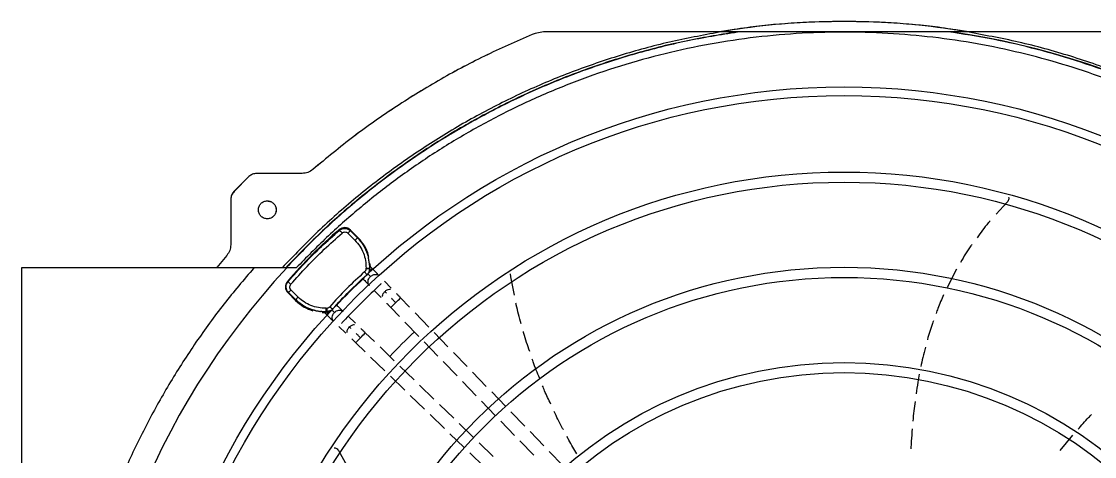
# Model space of a CAD drawing. Extents: x -24 to 296, y -58 to 147.
# Drawn here: x 105.31 to 120.64, y 41.8 to 48.02 of the extents above; entities that cross this region are included whole.
import ezdxf

# ---------------------------------------------------------------- set-up
doc = ezdxf.new("R2010")
doc.units = 0
doc.header["$MEASUREMENT"] = 0
doc.layers.get('0').update_dxf_attribs({"linetype": 'CONTINUOUS'})

msp = doc.modelspace()

# ---------------------------------------------------------------- linework, layer by layer
at = {"color": 7, "linetype": 'Continuous', "lineweight": 25}
for p, q in [((112.76548, 47.87206), (112.64599, 47.84851)), ((112.64599, 47.84851), (112.64677, 47.84851)), ((112.76626, 47.87206), (112.64677, 47.84851)), ((112.76626, 47.87206), (112.76548, 47.87206)), ((115.32297, 47.87206), (112.76626, 47.87206)), ((115.55848, 47.87205), (115.32297, 47.87206)), ((118.79916, 47.87206), (118.57232, 47.87206)), ((121.35589, 47.87206), (118.79916, 47.87206)), ((109.31955, 45.84661), (108.66994, 45.84661)), ((109.47281, 45.90375), (109.47359, 45.90375)), ((108.55782, 45.80049), (108.34448, 45.58715)), ((108.5586, 45.80049), (108.34526, 45.58715)), ((108.55782, 45.80049), (108.5586, 45.80049)), ((108.34526, 45.58715), (108.34448, 45.58715)), ((108.29836, 45.47581), (108.29836, 44.82619)), ((108.29836, 45.47581), (108.29914, 45.47581)), ((108.29914, 45.47581), (108.29914, 44.82619)), ((119.3912, 45.4356), (119.23341, 45.26202)), ((109.84807, 45.04321), (109.84807, 45.03174)), ((109.97175, 44.99156), (110.05336, 44.90986)), ((110.00849, 45.02597), (110.0084, 45.03709)), ((110.0084, 45.03709), (110.11999, 44.9255)), ((110.10867, 44.92572), (110.00849, 45.02597)), ((110.11999, 44.9255), (110.10867, 44.92572)), ((108.29836, 44.82619), (108.29914, 44.82619)), ((110.05336, 44.90986), (110.07345, 44.88978)), ((108.24122, 44.67216), (108.09863, 44.50321)), ((108.242, 44.67216), (108.09941, 44.50321)), ((108.242, 44.67216), (108.24122, 44.67216)), ((105.30835, 44.49608), (105.30835, 29.67323)), ((105.31004, 44.49608), (105.30835, 44.49608)), ((105.31004, 44.49608), (105.31004, 29.67323)), ((108.62965, 44.49608), (105.31004, 44.49608)), ((108.09863, 44.50321), (108.09941, 44.50321)), ((109.10033, 44.49608), (108.62965, 44.49608)), ((109.23498, 44.49608), (109.10033, 44.49608)), ((110.23094, 44.48166), (110.23125, 44.4911)), ((110.28102, 44.48009), (110.27044, 44.43497)), ((110.27843, 44.56967), (110.28132, 44.48938)), ((110.27897, 44.44553), (110.28623, 44.47984)), ((110.28132, 44.48938), (110.28101, 44.48009)), ((110.28623, 44.47984), (110.28102, 44.48009)), ((110.28132, 44.48938), (110.28691, 44.48907)), ((110.28691, 44.48907), (110.28623, 44.47984)), ((110.32013, 44.48553), (110.28946, 44.51726)), ((118.66532, 44.47569), (118.53422, 44.2145)), ((110.2416, 44.39587), (110.24548, 44.39568)), ((110.25783, 44.4086), (110.24548, 44.39568)), ((112.29802, 44.36765), (112.29443, 44.40993)), ((112.29866, 44.36765), (112.29503, 44.41032)), ((112.29866, 44.36765), (112.29802, 44.36765)), ((112.35073, 44.10681), (112.29866, 44.36765)), ((109.10706, 44.3022), (109.11906, 44.30273)), ((109.24105, 44.09755), (109.15935, 44.17916)), ((110.34762, 44.17439), (110.44667, 44.07239)), ((110.59098, 44.20634), (110.49297, 44.30727)), ((109.11318, 44.14187), (109.12482, 44.14229)), ((109.22477, 44.03028), (109.11318, 44.14187)), ((109.22507, 44.04212), (109.12482, 44.14229)), ((109.22477, 44.03028), (109.22507, 44.04212)), ((109.26114, 44.07746), (109.24105, 44.09755)), ((110.85453, 43.9341), (110.72586, 44.06717)), ((109.66141, 43.86947), (109.58112, 43.87235)), ((109.63318, 43.8609), (109.66487, 43.83026)), ((109.65981, 43.91967), (109.66925, 43.91996)), ((109.67069, 43.86977), (109.66141, 43.86947)), ((109.66145, 43.86362), (109.66141, 43.86947)), ((109.67071, 43.86432), (109.66145, 43.86362)), ((109.71581, 43.88035), (109.67069, 43.86977)), ((109.67069, 43.86977), (109.67071, 43.86432)), ((109.70506, 43.87163), (109.67071, 43.86432)), ((109.74202, 43.89279), (109.75493, 43.90513)), ((109.75493, 43.90513), (109.75492, 43.90919)), ((109.79999, 43.9474), (109.80991, 43.95997)), ((110.58434, 43.93034), (110.71068, 43.79968)), ((111.12884, 43.6504), (110.93162, 43.85437)), ((110.07891, 43.7046), (109.97648, 43.80323)), ((110.7871, 43.72065), (110.98406, 43.51694)), ((109.84363, 43.65788), (109.94498, 43.56029)), ((110.35106, 43.44177), (110.22127, 43.56726)), ((111.40224, 43.36764), (111.20556, 43.57106)), ((110.08439, 43.42579), (110.21812, 43.29649)), ((111.05996, 43.43844), (111.25775, 43.23388)), ((110.63478, 43.16744), (110.43088, 43.36459)), ((111.67644, 43.08406), (111.4794, 43.28784)), ((110.29732, 43.21991), (110.50116, 43.02282)), ((110.91776, 42.89382), (110.71425, 43.0906)), ((111.33382, 43.15521), (111.53157, 42.95069)), ((110.57986, 42.94672), (110.78395, 42.74939)), ((111.94977, 42.80137), (111.7528, 43.00508)), ((111.20074, 42.62021), (110.99729, 42.81692)), ((111.60836, 42.87127), (111.80516, 42.66773)), ((110.86324, 42.67272), (111.06768, 42.47505)), ((112.22431, 42.51743), (112.02712, 42.72137)), ((111.48379, 42.34653), (111.27953, 42.54403)), ((111.88147, 42.58882), (112.07849, 42.38505)), ((111.14701, 42.39834), (111.35039, 42.20169)), ((112.49803, 42.23434), (112.30026, 42.43888)), ((111.76717, 42.07252), (111.56336, 42.26959)), ((112.15572, 42.30518), (112.35274, 42.10141)), ((111.42996, 42.12475), (111.6339, 41.92756)), ((112.42922, 42.02231), (112.62649, 41.81829)), ((112.77164, 41.95136), (112.57402, 42.15575)), ((120.14886, 41.88444), (120.33143, 42.10491)), ((109.83669, 41.88439), (109.95823, 41.67156)), ((112.04973, 41.79931), (111.84552, 41.99676)), ((113.04534, 41.6683), (112.84886, 41.87151)), ((111.71334, 41.85075), (111.91748, 41.65337))]:
    msp.add_line(p, q, dxfattribs=at)
at = {"color": 8, "linetype": 'Continuous', "lineweight": 25}
for p, q in [((109.84807, 45.03174), (109.87862, 45.04904)), ((109.10105, 44.27124), (109.11906, 44.30273))]:
    msp.add_line(p, q, dxfattribs=at)
at = {"color": 8, "linetype": 'Continuous', "lineweight": 25, "flags": 128}
msp.add_lwpolyline([(110.58434, 43.93034), (110.58434, 43.93034), (110.58981, 43.93555), (110.60522, 43.95038), (110.62822, 43.97257), (110.65532, 43.99876)], dxfattribs=at)
for centre, radius in [((117.06027, 37.08527), 9.99706), ((117.06027, 37.08465), 9.87436), ((117.06027, 37.08527), 8.78089), ((117.06027, 37.08465), 8.63615), ((117.06027, 37.08465), 7.41998), ((117.06646, 37.08475), 7.27453), ((117.06027, 37.08465), 6.05846), ((117.06027, 37.08465), 5.9131)]:
    msp.add_circle(centre, radius)
at = {"color": 7, "linetype": 'Continuous', "lineweight": 25}
for centre, radius, start, end in [((117.06539, 37.08465), 10.89215, 277.952419, 82.047581), ((114.32351, 39.82678), 6.87318, 130.627956, 139.372229), ((117.06564, 37.08465), 10.88004, 137.062968, 222.937036), ((114.32338, 39.8269), 6.11879, 132.331549, 137.668674), ((117.06646, 37.08475), 9.7676, 133.117965, 136.882174), ((117.05739, 37.08748), 8.93303, 133.375025, 136.563817)]:
    msp.add_arc(centre, radius, start, end, dxfattribs=at)
at = {"color": 8, "linetype": 'Continuous', "lineweight": 25}
for centre, radius, start, end in [((105.71253, 49.18692), 6.58279, 313.923164, 314.422739), ((99.59041, 55.47785), 15.94371, 313.947463, 314.300606), ((105.05265, 48.35205), 6.45904, 315.567191, 316.07881), ((98.96972, 54.3437), 15.57976, 315.874192, 316.235605)]:
    msp.add_arc(centre, radius, start, end, dxfattribs=at)
at = {"color": 7, "linetype": 'Continuous', "lineweight": 25}
for centre, major_axis, ratio, start_param, end_param in [((109.92492, 44.95343), (0.00447, 0.11816), 0.99886585, 5.53614472, 7.02953309), ((109.70162, 44.50819), (0.5912, -0.01099), 0.99873837, 0.30489135, 0.80335741), ((109.70162, 44.50819), (0.5912, -0.01099), 0.99873837, 0.02794612, 0.08835101), ((109.19684, 44.22535), (0.11816, 0.00449), 0.99887071, 2.39506764, 3.88845871), ((109.64208, 44.44865), (-0.01094, 0.5912), 0.99873356, 2.33832043, 2.83075235), ((109.64208, 44.44865), (-0.01094, 0.5912), 0.99873356, 3.05893313, 3.11416911)]:
    msp.add_ellipse(centre, major_axis=major_axis, ratio=ratio, start_param=start_param, end_param=end_param, dxfattribs=at)
for points, knots in [([(118.83686, 47.87206), (118.60136, 47.90628), (118.13037, 47.97473), (117.41726, 48.01891), (116.70332, 48.01891), (115.99021, 47.97473), (115.51922, 47.90628), (115.28373, 47.87206)], [0, 0, 0, 0, 0.20000006, 0.40000001, 0.59999999, 0.79999994, 1, 1, 1, 1]), ([(118.76809, 47.87887), (118.64754, 47.89877), (118.3055, 47.95523), (117.73578, 48.00299), (117.06252, 48.02587), (116.38926, 48.00329), (115.81826, 47.95562), (115.47495, 47.89908), (115.35315, 47.87902)], [0, 0, 0, 0, 0.10683841, 0.30314296, 0.49944752, 0.69575221, 0.89205686, 1, 1, 1, 1]), ([(115.32297, 47.87206), (115.08438, 47.82889), (114.60718, 47.74256), (113.90432, 47.55307), (113.21489, 47.32065), (112.54265, 47.04198), (111.89036, 46.71946), (111.26103, 46.35416), (110.6572, 45.948), (110.08241, 45.50196), (109.53598, 45.02099), (109.20026, 44.67105), (109.0324, 44.49608)], [0, 0, 0, 0, 0.09999998, 0.20000011, 0.30000004, 0.40000004, 0.50000007, 0.60000006, 0.70000007, 0.80000001, 0.90000002, 1, 1, 1, 1]), ([(115.55848, 47.87205), (115.31334, 47.83286), (114.82305, 47.75447), (114.09998, 47.57354), (113.39025, 47.34723), (112.69783, 47.07199), (112.02577, 46.75037), (111.37732, 46.38348), (110.75524, 45.97334), (110.16336, 45.52101), (109.60105, 45.03174), (109.25608, 44.67463), (109.0836, 44.49607)], [0, 0, 0, 0, 0.09999995, 0.19999994, 0.30000004, 0.39999999, 0.49999996, 0.59999997, 0.69999999, 0.8, 0.89999999, 1, 1, 1, 1]), ([(115.58694, 47.87205), (115.34097, 47.83337), (114.84905, 47.75599), (114.12344, 47.57614), (113.41117, 47.35061), (112.71623, 47.07581), (112.04168, 46.75431), (111.39082, 46.38721), (110.76646, 45.97656), (110.17243, 45.52343), (109.60813, 45.03311), (109.26201, 44.67509), (109.08895, 44.49608)], [0, 0, 0, 0, 0.1, 0.20000001, 0.29999999, 0.39999993, 0.50000004, 0.6, 0.69999999, 0.80000002, 0.90000003, 1, 1, 1, 1]), ([(109.23498, 29.67323), (109.37751, 29.5275), (109.66466, 29.23391), (110.12951, 28.82273), (110.62209, 28.4322), (111.14336, 28.06741), (111.69139, 27.73023), (112.26412, 27.42362), (112.85892, 27.1501), (113.47241, 26.91205), (114.10158, 26.71121), (114.7431, 26.549), (115.39336, 26.42645), (116.04865, 26.34414), (116.70536, 26.30218), (117.36004, 26.30026), (118.0086, 26.33765), (118.64761, 26.41313), (119.27389, 26.52507), (119.88521, 26.67179), (120.47912, 26.85127), (121.05641, 27.06239), (121.62081, 27.30589), (122.17552, 27.58379), (122.72037, 27.89745), (123.25218, 28.24666), (123.76817, 28.63109), (124.2649, 29.04975), (124.73906, 29.50117), (125.18718, 29.98307), (125.60653, 30.4933), (125.99455, 31.0293), (126.34897, 31.58809), (126.66787, 32.16644), (126.9498, 32.76104), (127.19378, 33.36857), (127.39897, 33.98495), (127.56525, 34.60654), (127.69293, 35.2298), (127.78278, 35.85204), (127.83575, 36.47021), (127.85318, 37.08465), (127.83576, 37.69909), (127.78278, 38.31725), (127.69293, 38.93949), (127.56525, 39.56275), (127.39897, 40.18435), (127.19378, 40.80073), (126.94981, 41.40825), (126.66788, 42.00285), (126.34898, 42.58121), (125.99456, 43.14), (125.60653, 43.67599), (125.18719, 44.18622), (124.73908, 44.66812), (124.26491, 45.11955), (123.76817, 45.53821), (123.25219, 45.92265), (122.72039, 46.27184), (122.17554, 46.58551), (121.62082, 46.86342), (121.05642, 47.10692), (120.47913, 47.31803), (119.88523, 47.49751), (119.2739, 47.64423), (118.64762, 47.75618), (118.00861, 47.83165), (117.36005, 47.86905), (116.70538, 47.86713), (116.04866, 47.82517), (115.39337, 47.74286), (114.7431, 47.62031), (114.10159, 47.4581), (113.47242, 47.25726), (112.85893, 47.01922), (112.26412, 46.74569), (111.69139, 46.43908), (111.14337, 46.1019), (110.6221, 45.73712), (110.12952, 45.34658), (109.66467, 44.93541), (109.37752, 44.64181), (109.23498, 44.49608)], [0, 0, 0, 0, 0.01189592, 0.02396584, 0.03619649, 0.04857359, 0.06108194, 0.07373471, 0.0864717, 0.09927432, 0.11212355, 0.12500004, 0.13787625, 0.15072533, 0.16352795, 0.17626509, 0.18891813, 0.20142621, 0.21380317, 0.22603385, 0.23810393, 0.25000004, 0.2618959, 0.27396585, 0.28619652, 0.29857361, 0.31108196, 0.32373474, 0.33647171, 0.34927432, 0.36212355, 0.37500004, 0.38787624, 0.40072531, 0.41352793, 0.42626506, 0.4389181, 0.45142619, 0.46380314, 0.47603381, 0.48810388, 0.50000001, 0.51189586, 0.52396581, 0.53619649, 0.54857357, 0.56108191, 0.57373469, 0.58647168, 0.59927428, 0.6121235, 0.62499999, 0.63787621, 0.65072529, 0.66352791, 0.67626502, 0.68891805, 0.70142614, 0.71380312, 0.72603376, 0.73810387, 0.74999998, 0.76189582, 0.77396578, 0.78619645, 0.79857355, 0.81108188, 0.82373468, 0.83647168, 0.84927427, 0.86212351, 0.87499998, 0.88787621, 0.90072531, 0.91352792, 0.92626504, 0.93891808, 0.95142617, 0.96380314, 0.97603381, 0.98810396, 1, 1, 1, 1]), ([(112.64599, 47.84851), (112.4172, 47.74967), (111.95963, 47.55199), (111.29905, 47.20055), (110.66155, 46.80984), (110.04856, 46.38075), (109.66472, 46.06275), (109.47281, 45.90375)], [0, 0, 0, 0, 0.1999999, 0.39999997, 0.59999992, 0.79999992, 1, 1, 1, 1]), ([(112.64677, 47.84851), (112.41798, 47.74967), (111.96041, 47.55199), (111.29983, 47.20055), (110.66233, 46.80984), (110.04934, 46.38075), (109.66551, 46.06275), (109.47359, 45.90375)], [0, 0, 0, 0, 0.1999999, 0.39999997, 0.59999992, 0.79999992, 1, 1, 1, 1]), ([(115.58694, 47.87206), (115.57995, 47.87206), (115.57064, 47.87206), (115.56173, 47.87206), (115.5591, 47.87206), (115.55868, 47.87206), (115.55848, 47.87206)], [0, 0, 0, 0, 0.63974279, 0.8525965, 0.93200225, 1, 1, 1, 1]), ([(118.54397, 47.87206), (118.50221, 47.87206), (118.40628, 47.87206), (118.23966, 47.87206), (118.06674, 47.87206), (117.89292, 47.87206), (117.72379, 47.87206), (117.52806, 47.87206), (117.29796, 47.87206), (117.06918, 47.87206), (116.86478, 47.87206), (116.70113, 47.87206), (116.5565, 47.87206), (116.42238, 47.87206), (116.3007, 47.87206), (116.18877, 47.87206), (116.04889, 47.87206), (115.88997, 47.87206), (115.7235, 47.87206), (115.62759, 47.87206), (115.58694, 47.87206)], [0, 0, 0, 0, 0.04324317, 0.09933434, 0.16898775, 0.21860555, 0.2752728, 0.34015491, 0.4166497, 0.50809633, 0.57162648, 0.62346281, 0.67367881, 0.71796208, 0.75916534, 0.79680324, 0.83124432, 0.90075693, 0.95793437, 1, 1, 1, 1]), ([(118.54396, 26.29726), (118.75839, 26.33043), (119.18725, 26.39676), (119.82154, 26.54477), (120.44636, 26.72766), (121.059, 26.94829), (121.65741, 27.20492), (122.23941, 27.49689), (122.80293, 27.8231), (123.34596, 28.18239), (123.86655, 28.57348), (124.36285, 28.99497), (124.83308, 29.44536), (125.27557, 29.92303), (125.68873, 30.42629), (126.07109, 30.95332), (126.42129, 31.50226), (126.73806, 32.07114), (127.02029, 32.65793), (127.26696, 33.26052), (127.47719, 33.87678), (127.65023, 34.50449), (127.78546, 35.14143), (127.8824, 35.7853), (127.9407, 36.43381), (127.96016, 37.08465), (127.9407, 37.73549), (127.8824, 38.384), (127.78546, 39.02787), (127.65023, 39.6648), (127.47719, 40.29252), (127.26696, 40.90878), (127.02029, 41.51137), (126.73807, 42.09816), (126.42129, 42.66704), (126.0711, 43.21598), (125.68874, 43.74301), (125.27558, 44.24627), (124.83309, 44.72394), (124.36286, 45.17433), (123.86656, 45.59582), (123.34597, 45.98691), (122.80294, 46.3462), (122.23942, 46.67241), (121.65742, 46.96439), (121.05901, 47.22102), (120.44637, 47.44164), (119.82155, 47.62453), (119.18726, 47.77254), (118.7584, 47.83888), (118.54397, 47.87205)], [0, 0, 0, 0, 0.02083334, 0.04166665, 0.06250003, 0.08333335, 0.10416665, 0.125, 0.1458333, 0.16666668, 0.18749997, 0.20833336, 0.22916668, 0.25000001, 0.27083332, 0.29166664, 0.31250001, 0.33333334, 0.35416664, 0.37499996, 0.39583334, 0.41666666, 0.43749998, 0.4583333, 0.47916665, 0.5, 0.5208333, 0.54166664, 0.5625, 0.58333332, 0.60416664, 0.62499998, 0.64583333, 0.66666665, 0.68749999, 0.70833331, 0.72916664, 0.74999997, 0.77083333, 0.79166666, 0.81249999, 0.83333331, 0.85416669, 0.875, 0.89583335, 0.91666666, 0.9375, 0.95833334, 0.97916668, 1, 1, 1, 1]), ([(118.57232, 47.87206), (118.57212, 47.87206), (118.57168, 47.87206), (118.56901, 47.87206), (118.56013, 47.87206), (118.55088, 47.87206), (118.54397, 47.87206)], [0, 0, 0, 0, 0.0693699, 0.15028831, 0.36656205, 1, 1, 1, 1]), ([(118.79918, 26.29725), (119.05203, 26.3433), (119.55775, 26.43539), (120.30159, 26.64089), (121.02992, 26.8945), (121.73834, 27.19985), (122.42353, 27.5541), (123.08203, 27.95585), (123.71058, 28.40299), (124.30604, 28.89335), (124.86545, 29.42445), (125.38603, 29.99367), (125.86519, 30.59817), (126.30054, 31.23494), (126.68992, 31.90082), (127.03139, 32.59249), (127.32326, 33.30652), (127.56406, 34.03934), (127.75261, 34.78731), (127.88796, 35.54672), (127.96944, 36.31377), (127.99664, 37.08466), (127.96944, 37.85556), (127.88796, 38.62261), (127.75261, 39.38201), (127.56406, 40.12999), (127.32325, 40.86281), (127.03139, 41.57683), (126.68991, 42.2685), (126.30053, 42.93438), (125.86518, 43.57116), (125.38602, 44.17565), (124.86544, 44.74487), (124.30602, 45.27598), (123.71056, 45.76632), (123.08202, 46.21347), (122.42352, 46.61522), (121.73832, 46.96947), (121.0299, 47.27481), (120.30157, 47.52842), (119.55773, 47.73393), (119.05202, 47.82601), (118.79916, 47.87206)], [0, 0, 0, 0, 0.02500002, 0.05000002, 0.07500002, 0.10000003, 0.12499999, 0.15000004, 0.17499999, 0.20000003, 0.22500003, 0.25, 0.27500001, 0.30000002, 0.325, 0.35000002, 0.375, 0.4, 0.42500002, 0.45000001, 0.47500003, 0.50000003, 0.52499999, 0.55000001, 0.57500001, 0.6, 0.62500003, 0.65, 0.67500002, 0.70000003, 0.72500002, 0.75000002, 0.77499999, 0.80000001, 0.825, 0.85000003, 0.87500003, 0.89999998, 0.92500001, 0.95, 0.975, 1, 1, 1, 1]), ([(108.66916, 45.84661), (108.64834, 45.84439), (108.6067, 45.83994), (108.57411, 45.81364), (108.55782, 45.80049)], [0, 0, 0, 0, 0.50000166, 1, 1, 1, 1]), ([(108.66994, 45.84661), (108.64912, 45.84439), (108.60748, 45.83994), (108.57489, 45.81364), (108.5586, 45.80049)], [0, 0, 0, 0, 0.50000166, 1, 1, 1, 1]), ([(109.47281, 45.90375), (109.4497, 45.88731), (109.40348, 45.85444), (109.34701, 45.84922), (109.31877, 45.84661)], [0, 0, 0, 0, 0.50000064, 1, 1, 1, 1]), ([(109.47359, 45.90375), (109.45048, 45.88731), (109.40426, 45.85444), (109.34779, 45.84922), (109.31955, 45.84661)], [0, 0, 0, 0, 0.50000064, 1, 1, 1, 1]), ([(108.34448, 45.58715), (108.33133, 45.57085), (108.30502, 45.53827), (108.30058, 45.49663), (108.29836, 45.47581)], [0, 0, 0, 0, 0.50000041, 1, 1, 1, 1]), ([(108.34526, 45.58715), (108.33211, 45.57085), (108.3058, 45.53827), (108.30136, 45.49663), (108.29914, 45.47581)], [0, 0, 0, 0, 0.50000041, 1, 1, 1, 1]), ([(108.69267, 45.32495), (108.6946, 45.34172), (108.69845, 45.37526), (108.72808, 45.41791), (108.77043, 45.44641), (108.82079, 45.45641), (108.87116, 45.44641), (108.91351, 45.41791), (108.94314, 45.37526), (108.94699, 45.34172), (108.94892, 45.32495)], [0, 0, 0, 0, 0.12499956, 0.25000013, 0.3750003, 0.49999928, 0.6249997, 0.74999987, 0.87500044, 1, 1, 1, 1]), ([(108.82001, 45.45308), (108.8368, 45.45115), (108.87038, 45.4473), (108.91273, 45.41767), (108.94236, 45.37532), (108.94621, 45.34174), (108.94814, 45.32495)], [0, 0, 0, 0, 0.25000048, 0.50000045, 0.75000125, 1, 1, 1, 1]), ([(119.40994, 45.50782), (119.41034, 45.50701), (119.41437, 45.49881), (119.4151, 45.48064), (119.4085, 45.45559), (119.39718, 45.44252), (119.3912, 45.4356)], [0, 0, 0, 0, 0.03441779, 0.34674817, 0.65470446, 1, 1, 1, 1]), ([(108.94892, 45.32495), (108.94699, 45.30818), (108.94314, 45.27465), (108.91351, 45.232), (108.87116, 45.2035), (108.82079, 45.19349), (108.77043, 45.2035), (108.72808, 45.232), (108.69845, 45.27465), (108.6946, 45.30818), (108.69267, 45.32495)], [0, 0, 0, 0, 0.1250002, 0.2500007, 0.37500038, 0.50000072, 0.62499962, 0.7499993, 0.8749998, 1, 1, 1, 1]), ([(108.94814, 45.32495), (108.94621, 45.30816), (108.94236, 45.27459), (108.91273, 45.23224), (108.87038, 45.20261), (108.8368, 45.19876), (108.82001, 45.19683)], [0, 0, 0, 0, 0.25000004, 0.50000067, 0.74999968, 1, 1, 1, 1]), ([(119.15024, 45.17054), (119.14022, 45.15965), (119.07048, 45.08392), (119.01118, 44.99898), (118.96041, 44.92624)], [0, 0, 0, 0, 0.14368106, 1, 1, 1, 1]), ([(109.11906, 44.30273), (109.1952, 44.38801), (109.34763, 44.55871), (109.59217, 44.80325), (109.76282, 44.95562), (109.84807, 45.03174)], [0, 0, 0, 0, 0.3331343, 0.66686589, 1, 1, 1, 1]), ([(109.15662, 44.26055), (109.23301, 44.34622), (109.38633, 44.51814), (109.63251, 44.76429), (109.80455, 44.91775), (109.89036, 44.9943)], [0, 0, 0, 0, 0.33231734, 0.66694618, 1, 1, 1, 1]), ([(109.84807, 45.03174), (109.84941, 45.03159), (109.85219, 45.03127), (109.86252, 45.02308), (109.87594, 45.01025), (109.88567, 44.99949), (109.89036, 44.9943)], [0, 0, 0, 0, 0.24124759, 0.5000535, 0.75883517, 1, 1, 1, 1]), ([(109.87862, 45.04904), (109.88182, 45.051), (109.89689, 45.06025), (109.93061, 45.0621), (109.97381, 45.05394), (109.99693, 45.0353), (110.00849, 45.02597)], [0, 0, 0, 0, 0.07982092, 0.37603922, 0.68793948, 1, 1, 1, 1]), ([(109.89036, 44.9943), (109.89653, 44.99857), (109.90884, 45.00707), (109.93165, 45.01044), (109.95284, 45.00557), (109.9657, 44.99742), (109.97106, 44.99223), (109.97175, 44.99156)], [0, 0, 0, 0, 0.25091397, 0.50051854, 0.74979511, 0.96749927, 1, 1, 1, 1]), ([(110.00849, 45.02597), (110.0077, 45.02546), (110.00613, 45.02443), (109.99772, 45.01674), (109.98601, 45.00558), (109.9765, 44.99623), (109.97175, 44.99156)], [0, 0, 0, 0, 0.24999781, 0.4999966, 0.74999464, 1, 1, 1, 1]), ([(110.10866, 44.92572), (110.10806, 44.92502), (110.10684, 44.92364), (110.0989, 44.91548), (110.08756, 44.90396), (110.07816, 44.8945), (110.07345, 44.88978)], [0, 0, 0, 0, 0.24999731, 0.49999831, 0.74999837, 1, 1, 1, 1]), ([(110.10867, 44.92572), (110.14506, 44.88372), (110.21618, 44.80164), (110.24895, 44.69816), (110.26495, 44.64764)], [0, 0, 0, 0, 0.51171113, 1, 1, 1, 1]), ([(108.29836, 44.82619), (108.29575, 44.79796), (108.29053, 44.74148), (108.25765, 44.69526), (108.24122, 44.67216)], [0, 0, 0, 0, 0.50000159, 1, 1, 1, 1]), ([(108.29914, 44.82619), (108.29653, 44.79796), (108.29131, 44.74148), (108.25844, 44.69526), (108.242, 44.67216)], [0, 0, 0, 0, 0.50000159, 1, 1, 1, 1]), ([(110.07345, 44.88978), (110.09793, 44.86227), (110.1469, 44.80724), (110.19674, 44.70801), (110.22831, 44.60154), (110.23027, 44.52791), (110.23125, 44.4911)], [0, 0, 0, 0, 0.25000109, 0.50000186, 0.75000125, 1, 1, 1, 1]), ([(118.88677, 44.82891), (118.88243, 44.82322), (118.82185, 44.7437), (118.77248, 44.65608), (118.72664, 44.57473)], [0, 0, 0, 0, 0.07155229, 1, 1, 1, 1]), ([(110.26037, 44.6727), (110.26032, 44.67191), (110.26023, 44.67032), (110.26207, 44.66119), (110.26399, 44.65218), (110.26495, 44.64764)], [0, 0, 0, 0, 0.33193195, 0.66326367, 1, 1, 1, 1]), ([(110.27843, 44.56967), (110.27735, 44.57593), (110.27518, 44.58858), (110.27224, 44.60339), (110.27085, 44.61168), (110.27027, 44.61522), (110.2692, 44.62183), (110.26745, 44.63371), (110.26592, 44.64223), (110.26495, 44.64764)], [0, 0, 0, 0, 0.25661281, 0.51806618, 0.53325025, 0.55988078, 0.64746757, 0.77621634, 1, 1, 1, 1]), ([(108.62965, 44.49608), (108.48413, 44.32461), (108.1931, 43.98167), (107.79673, 43.4352), (107.43161, 42.86773), (107.10184, 42.27888), (106.80786, 41.67141), (106.55094, 41.04735), (106.33194, 40.40899), (106.15168, 39.75864), (106.01079, 39.09863), (105.90979, 38.43136), (105.84905, 37.75922), (105.82878, 37.08465), (105.84905, 36.41008), (105.90979, 35.73795), (106.01079, 35.07067), (106.15168, 34.41067), (106.33194, 33.76031), (106.55094, 33.12196), (106.80786, 32.4979), (107.10184, 31.89043), (107.43161, 31.30158), (107.79673, 30.73411), (108.19311, 30.18764), (108.48413, 29.8447), (108.62965, 29.67323)], [0, 0, 0, 0, 0.04166667, 0.08333333, 0.125, 0.16666666, 0.20833334, 0.25000002, 0.29166668, 0.33333335, 0.375, 0.41666669, 0.45833337, 0.49999998, 0.54166666, 0.58333334, 0.62500004, 0.66666665, 0.70833332, 0.75000002, 0.7916667, 0.83333334, 0.87500001, 0.91666668, 0.95833336, 1, 1, 1, 1]), ([(108.09863, 44.50321), (108.09764, 44.50215), (108.09566, 44.50005), (108.09191, 44.49782), (108.0878, 44.49635), (108.08491, 44.49617), (108.08347, 44.49608)], [0, 0, 0, 0, 0.24999722, 0.50001231, 0.75000717, 1, 1, 1, 1]), ([(108.09941, 44.50321), (108.09842, 44.50215), (108.09644, 44.50005), (108.09269, 44.49782), (108.08858, 44.49635), (108.0857, 44.49617), (108.08425, 44.49608)], [0, 0, 0, 0, 0.24999722, 0.50001231, 0.75000717, 1, 1, 1, 1]), ([(110.23094, 44.48166), (110.23058, 44.47765), (110.22984, 44.46956), (110.22555, 44.45808), (110.21946, 44.44745), (110.21373, 44.44173), (110.21088, 44.43888)], [0, 0, 0, 0, 0.24785245, 0.49943723, 0.75122252, 1, 1, 1, 1]), ([(110.28102, 44.48009), (110.28002, 44.48012), (110.27803, 44.48018), (110.26666, 44.48053), (110.25067, 44.48104), (110.23752, 44.48145), (110.23094, 44.48166)], [0, 0, 0, 0, 0.2500023, 0.50000704, 0.75000099, 1, 1, 1, 1]), ([(110.23125, 44.4911), (110.23783, 44.49088), (110.25098, 44.49044), (110.26697, 44.4899), (110.27833, 44.48951), (110.28032, 44.48942), (110.28132, 44.48938)], [0, 0, 0, 0, 0.25000102, 0.4999912, 0.75000097, 1, 1, 1, 1]), ([(110.27843, 44.56967), (110.27911, 44.56451), (110.28037, 44.55501), (110.28174, 44.54559), (110.28233, 44.54472), (110.28264, 44.54427)], [0, 0, 0, 0, 0.36680935, 0.67605527, 1, 1, 1, 1]), ([(110.28691, 44.48907), (110.28749, 44.49713), (110.28832, 44.50859), (110.28923, 44.51532), (110.28975, 44.51719), (110.29005, 44.51643), (110.29011, 44.51628)], [0, 0, 0, 0, 0.51522168, 0.73302307, 0.94554613, 1, 1, 1, 1]), ([(110.4197, 44.38273), (110.41346, 44.38915), (110.401, 44.40199), (110.3764, 44.42738), (110.34911, 44.45557), (110.3298, 44.47554), (110.32013, 44.48553)], [0, 0, 0, 0, 0.25001089, 0.49988766, 0.74982334, 1, 1, 1, 1]), ([(110.21088, 44.43888), (110.124, 44.3595), (109.95024, 44.20074), (109.79144, 44.02694), (109.71203, 43.94003)], [0, 0, 0, 0, 0.4999997, 1, 1, 1, 1]), ([(109.75492, 43.90919), (109.83242, 43.99393), (109.98743, 44.16341), (110.15688, 44.31839), (110.2416, 44.39587)], [0, 0, 0, 0, 0.49999965, 1, 1, 1, 1]), ([(110.18627, 44.34078), (110.19526, 44.33148), (110.21324, 44.3129), (110.23838, 44.28693), (110.26105, 44.26355), (110.27267, 44.25157), (110.27849, 44.24558)], [0, 0, 0, 0, 0.25002291, 0.49999734, 0.7498781, 1, 1, 1, 1]), ([(110.24548, 44.39568), (110.23643, 44.38741), (110.21946, 44.37188), (110.20072, 44.35373), (110.18951, 44.34214), (110.18656, 44.33791), (110.19124, 44.34079), (110.19929, 44.34736), (110.20287, 44.35028)], [0, 0, 0, 0, 0.19240458, 0.36103715, 0.5299223, 0.69814348, 0.86580396, 1, 1, 1, 1]), ([(110.2416, 44.39587), (110.24149, 44.397), (110.24127, 44.39932), (110.23463, 44.4095), (110.22417, 44.42326), (110.21521, 44.43379), (110.21088, 44.43888)], [0, 0, 0, 0, 0.24184893, 0.49997502, 0.75811393, 1, 1, 1, 1]), ([(110.27897, 44.44553), (110.27527, 44.43685), (110.26979, 44.424), (110.26076, 44.41237), (110.25783, 44.4086)], [0, 0, 0, 0, 0.67541601, 1, 1, 1, 1]), ([(110.29392, 44.37134), (110.28833, 44.3771), (110.27831, 44.38743), (110.2641, 44.40211), (110.25783, 44.4086)], [0, 0, 0, 0, 0.55832305, 1, 1, 1, 1]), ([(109.12482, 44.14229), (109.11551, 44.15382), (109.09686, 44.17694), (109.08866, 44.22044), (109.09046, 44.25391), (109.09947, 44.26865), (109.10105, 44.27124)], [0, 0, 0, 0, 0.31380843, 0.62915586, 0.93487854, 1, 1, 1, 1]), ([(109.11906, 44.30273), (109.11922, 44.30141), (109.11957, 44.29866), (109.1278, 44.28837), (109.14065, 44.27498), (109.15142, 44.26525), (109.15662, 44.26055)], [0, 0, 0, 0, 0.24106872, 0.49981181, 0.75865519, 1, 1, 1, 1]), ([(109.12482, 44.14229), (109.12534, 44.1431), (109.1264, 44.1447), (109.13413, 44.15315), (109.14531, 44.16489), (109.15467, 44.1744), (109.15935, 44.17916)], [0, 0, 0, 0, 0.24999904, 0.49999595, 0.75000096, 1, 1, 1, 1]), ([(109.15935, 44.17916), (109.15869, 44.17985), (109.15608, 44.18253), (109.15148, 44.18847), (109.14472, 44.20075), (109.14048, 44.21927), (109.14385, 44.24207), (109.15235, 44.25438), (109.15662, 44.26055)], [0, 0, 0, 0, 0.0321963, 0.12542628, 0.25076893, 0.49987265, 0.74927839, 1, 1, 1, 1]), ([(110.39028, 44.21458), (110.39395, 44.21834), (110.40246, 44.22705), (110.41267, 44.23726), (110.41849, 44.24307)], [0, 0, 0, 0, 0.43084232, 1, 1, 1, 1]), ([(110.41849, 44.24307), (110.42518, 44.24892), (110.43686, 44.25915), (110.44687, 44.26751), (110.45115, 44.27109)], [0, 0, 0, 0, 0.57227488, 1, 1, 1, 1]), ([(109.22507, 44.04212), (109.22578, 44.04274), (109.22719, 44.04399), (109.2354, 44.05196), (109.24695, 44.06334), (109.25641, 44.07275), (109.26114, 44.07746)], [0, 0, 0, 0, 0.25000356, 0.50000519, 0.75000254, 1, 1, 1, 1]), ([(109.50315, 43.88584), (109.45262, 43.90184), (109.34915, 43.93461), (109.26707, 44.00573), (109.22507, 44.04212)], [0, 0, 0, 0, 0.48829051, 1, 1, 1, 1]), ([(109.65981, 43.91967), (109.623, 43.92065), (109.54937, 43.92261), (109.44291, 43.95417), (109.34367, 44.00402), (109.28865, 44.05298), (109.26114, 44.07746)], [0, 0, 0, 0, 0.24999666, 0.49999476, 0.74999622, 1, 1, 1, 1]), ([(110.65532, 43.99876), (110.64358, 44.01089), (110.62262, 44.03257), (110.60253, 44.05333), (110.59369, 44.06246)], [0, 0, 0, 0, 0.56005265, 1, 1, 1, 1]), ([(110.72586, 44.06717), (110.71626, 44.0771), (110.69706, 44.09695), (110.67726, 44.11741), (110.66861, 44.12633), (110.66797, 44.12699)], [0, 0, 0, 0, 0.48095741, 0.96160191, 1, 1, 1, 1]), ([(118.48343, 44.11129), (118.4548, 44.0461), (118.41619, 43.9582), (118.38399, 43.86766), (118.37567, 43.84428)], [0, 0, 0, 0, 0.74172959, 1, 1, 1, 1]), ([(109.50315, 43.88584), (109.49814, 43.88689), (109.48812, 43.889), (109.47979, 43.89058), (109.47851, 43.89039), (109.47799, 43.89032)], [0, 0, 0, 0, 0.37193442, 0.74511465, 1, 1, 1, 1]), ([(109.50315, 43.88584), (109.50857, 43.88488), (109.51987, 43.88288), (109.53324, 43.88094), (109.54742, 43.87857), (109.56224, 43.87563), (109.57487, 43.87344), (109.58112, 43.87236)], [0, 0, 0, 0, 0.22404426, 0.46649066, 0.48174737, 0.74327728, 1, 1, 1, 1]), ([(109.60642, 43.86805), (109.60612, 43.86833), (109.60551, 43.86888), (109.5979, 43.87009), (109.58909, 43.87127), (109.58289, 43.87211), (109.58112, 43.87235)], [0, 0, 0, 0, 0.2874658, 0.5741785, 0.87830158, 1, 1, 1, 1]), ([(109.63415, 43.86027), (109.63398, 43.86034), (109.63322, 43.86066), (109.6351, 43.86121), (109.64189, 43.86216), (109.65338, 43.86302), (109.66145, 43.86362)], [0, 0, 0, 0, 0.05855601, 0.26998232, 0.486979, 1, 1, 1, 1]), ([(109.66141, 43.86947), (109.66139, 43.87048), (109.66133, 43.87251), (109.66098, 43.88391), (109.66046, 43.89993), (109.66003, 43.91309), (109.65981, 43.91967)], [0, 0, 0, 0, 0.25000843, 0.49999966, 0.75000051, 1, 1, 1, 1]), ([(109.66925, 43.91996), (109.67326, 43.92033), (109.68135, 43.92107), (109.69283, 43.92536), (109.70347, 43.93145), (109.70919, 43.93718), (109.71203, 43.94003)], [0, 0, 0, 0, 0.24780161, 0.49941755, 0.75118332, 1, 1, 1, 1]), ([(109.66925, 43.91996), (109.66946, 43.91339), (109.66986, 43.90023), (109.67033, 43.88421), (109.67065, 43.8728), (109.67068, 43.87078), (109.67069, 43.86977)], [0, 0, 0, 0, 0.25000549, 0.50000929, 0.7500047, 1, 1, 1, 1]), ([(109.70506, 43.87163), (109.71188, 43.87443), (109.72472, 43.87972), (109.73649, 43.88861), (109.74202, 43.89279)], [0, 0, 0, 0, 0.53089287, 1, 1, 1, 1]), ([(109.71203, 43.94003), (109.71712, 43.9357), (109.72764, 43.92674), (109.74138, 43.91625), (109.75151, 43.90957), (109.75381, 43.90932), (109.75492, 43.90919)], [0, 0, 0, 0, 0.24189056, 0.50002979, 0.75816067, 1, 1, 1, 1]), ([(109.77935, 43.85676), (109.77356, 43.86233), (109.7632, 43.87232), (109.74851, 43.88652), (109.74202, 43.89279)], [0, 0, 0, 0, 0.55832148, 1, 1, 1, 1]), ([(109.81046, 43.96173), (109.8106, 43.96204), (109.81125, 43.96344), (109.80479, 43.95762), (109.79164, 43.94456), (109.77392, 43.92596), (109.7608, 43.91158), (109.75493, 43.90513)], [0, 0, 0, 0, 0.06918608, 0.31251323, 0.55640298, 0.8012015, 1, 1, 1, 1]), ([(109.90467, 43.87237), (109.89868, 43.87814), (109.88671, 43.88967), (109.86336, 43.9122), (109.83743, 43.93724), (109.81888, 43.95517), (109.8096, 43.96414)], [0, 0, 0, 0, 0.25000422, 0.4998488, 0.74986433, 1, 1, 1, 1]), ([(110.52732, 43.98927), (110.52772, 43.98886), (110.53612, 43.98019), (110.55561, 43.96004), (110.57476, 43.94024), (110.58434, 43.93034)], [0, 0, 0, 0, 0.02429164, 0.51190961, 1, 1, 1, 1]), ([(112.44949, 43.69729), (112.42324, 43.78725), (112.39486, 43.8845), (112.37538, 43.98326), (112.37391, 43.99067)], [0, 0, 0, 0, 0.92498512, 1, 1, 1, 1]), ([(109.66487, 43.83026), (109.67488, 43.82058), (109.6949, 43.80123), (109.7232, 43.7739), (109.74872, 43.74927), (109.76167, 43.7368), (109.76814, 43.73056)], [0, 0, 0, 0, 0.25006193, 0.49995968, 0.74987819, 1, 1, 1, 1]), ([(109.8801, 43.70005), (109.88369, 43.70433), (109.89207, 43.71436), (109.9023, 43.72604), (109.90816, 43.73273)], [0, 0, 0, 0, 0.42769067, 1, 1, 1, 1]), ([(109.90816, 43.73273), (109.91397, 43.73855), (109.92417, 43.74876), (109.93287, 43.75725), (109.93661, 43.76091)], [0, 0, 0, 0, 0.56926594, 1, 1, 1, 1]), ([(118.33743, 43.73884), (118.3329, 43.72644), (118.30072, 43.63829), (118.2721, 43.54746), (118.25169, 43.46822), (118.25141, 43.46714)], [0, 0, 0, 0, 0.13901916, 0.98836936, 1, 1, 1, 1]), ([(110.15307, 43.49651), (110.14093, 43.50824), (110.11925, 43.5292), (110.09848, 43.54927), (110.08934, 43.5581)], [0, 0, 0, 0, 0.56005914, 1, 1, 1, 1]), ([(110.22127, 43.56726), (110.21133, 43.57688), (110.19144, 43.5961), (110.16993, 43.61688), (110.16005, 43.62642), (110.15839, 43.62801)], [0, 0, 0, 0, 0.45460416, 0.90890038, 1, 1, 1, 1]), ([(112.57054, 43.3003), (112.53979, 43.38622), (112.50617, 43.48016), (112.48123, 43.57622), (112.4791, 43.58442)], [0, 0, 0, 0, 0.91463814, 1, 1, 1, 1]), ([(110.02827, 43.48002), (110.03697, 43.47161), (110.0549, 43.4543), (110.0744, 43.43545), (110.08444, 43.42575)], [0, 0, 0, 0, 0.48537318, 1, 1, 1, 1]), ([(118.22394, 43.3607), (118.2108, 43.31187), (118.18615, 43.22026), (118.16686, 43.12736), (118.15786, 43.08398)], [0, 0, 0, 0, 0.53302143, 1, 1, 1, 1]), ([(112.71244, 42.91613), (112.67904, 42.99464), (112.64044, 43.08539), (112.61026, 43.17884), (112.60619, 43.19144)], [0, 0, 0, 0, 0.86519445, 1, 1, 1, 1]), ([(118.1364, 42.97534), (118.129, 42.93691), (118.11112, 42.844), (118.09743, 42.75038), (118.0894, 42.69548)], [0, 0, 0, 0, 0.41362392, 1, 1, 1, 1]), ([(112.87277, 42.54517), (112.84115, 42.60934), (112.79817, 42.69659), (112.76324, 42.78704), (112.75401, 42.81095)], [0, 0, 0, 0, 0.73556522, 1, 1, 1, 1]), ([(118.07465, 42.58629), (118.06874, 42.54152), (118.05636, 42.44787), (118.0479, 42.35378), (118.04349, 42.30467)], [0, 0, 0, 0, 0.47798608, 1, 1, 1, 1]), ([(113.05069, 42.1832), (113.02398, 42.23196), (112.97762, 42.31662), (112.93788, 42.40437), (112.92103, 42.44157)], [0, 0, 0, 0, 0.57600757, 1, 1, 1, 1]), ([(120.40435, 42.18744), (120.45376, 42.24453), (120.51652, 42.31704), (120.58345, 42.38545), (120.59769, 42.4)], [0, 0, 0, 0, 0.78724041, 1, 1, 1, 1]), ([(118.03377, 42.19328), (118.0292, 42.13507), (118.02177, 42.04042), (118.01762, 41.9456), (118.01603, 41.9091)], [0, 0, 0, 0, 0.61508368, 1, 1, 1, 1]), ([(113.24497, 41.83571), (113.2057, 41.90072), (113.15629, 41.98252), (113.11206, 42.067), (113.10298, 42.08433)], [0, 0, 0, 0, 0.79481491, 1, 1, 1, 1]), ([(109.77444, 41.92463), (109.77512, 41.92472), (109.78395, 41.92597), (109.80124, 41.92103), (109.82302, 41.90704), (109.83196, 41.89222), (109.83669, 41.88439)], [0, 0, 0, 0, 0.02637562, 0.3413106, 0.65183459, 1, 1, 1, 1])]:
    msp.add_open_spline(points, degree=3, knots=knots, dxfattribs=at)
at = {"color": 8, "linetype": 'Continuous', "lineweight": 25}
for points, knots in [([(110.27044, 44.43497), (110.2667, 44.42779), (110.25912, 44.41325), (110.24749, 44.40171), (110.2416, 44.39587)], [0, 0, 0, 0, 0.49408155, 1, 1, 1, 1]), ([(110.27851, 44.24562), (110.27845, 44.24566), (110.26955, 44.25124), (110.26106, 44.27267), (110.25764, 44.30566), (110.26868, 44.34195), (110.28551, 44.36154), (110.29392, 44.37134)], [0, 0, 0, 0, 0.00168806, 0.25126469, 0.50084505, 0.75041996, 1, 1, 1, 1]), ([(110.29392, 44.37134), (110.30403, 44.37944), (110.32423, 44.39565), (110.36037, 44.40504), (110.3949, 44.40198), (110.41143, 44.3891), (110.41967, 44.38268)], [0, 0, 0, 0, 0.25042524, 0.50084646, 0.75126938, 1, 1, 1, 1]), ([(110.46689, 44.08673), (110.46663, 44.08906), (110.46518, 44.10245), (110.47559, 44.12964), (110.49201, 44.14915), (110.50022, 44.1589)], [0, 0, 0, 0, 0.09548002, 0.54774732, 1, 1, 1, 1]), ([(110.50022, 44.1589), (110.51026, 44.16685), (110.53034, 44.18274), (110.56054, 44.19234), (110.57634, 44.18969), (110.58121, 44.18887)], [0, 0, 0, 0, 0.40894791, 0.81789476, 1, 1, 1, 1]), ([(110.52225, 44.1362), (110.52081, 44.13769), (110.51231, 44.14646), (110.5057, 44.15326), (110.50022, 44.1589)], [0, 0, 0, 0, 0.17014731, 1, 1, 1, 1]), ([(109.75492, 43.90919), (109.74908, 43.9033), (109.73754, 43.89166), (109.723, 43.88409), (109.71581, 43.88035)], [0, 0, 0, 0, 0.50594638, 1, 1, 1, 1]), ([(109.76817, 43.7306), (109.76811, 43.73064), (109.759, 43.73591), (109.74984, 43.75704), (109.74529, 43.7899), (109.75511, 43.82654), (109.77127, 43.84669), (109.77935, 43.85676)], [0, 0, 0, 0, 0.00162815, 0.25122098, 0.50081766, 0.75040995, 1, 1, 1, 1]), ([(109.77935, 43.85676), (109.78917, 43.8652), (109.80882, 43.88208), (109.84462, 43.89268), (109.87924, 43.89078), (109.89619, 43.87846), (109.90464, 43.87233)], [0, 0, 0, 0, 0.25040972, 0.50081774, 0.75122446, 1, 1, 1, 1]), ([(109.96226, 43.57378), (109.96168, 43.57752), (109.95937, 43.59223), (109.96891, 43.62125), (109.98475, 43.64132), (109.99267, 43.65135)], [0, 0, 0, 0, 0.14562593, 0.57281219, 1, 1, 1, 1]), ([(109.99267, 43.65135), (110.00244, 43.6596), (110.02196, 43.6761), (110.05043, 43.68657), (110.06502, 43.68479), (110.0686, 43.68435)], [0, 0, 0, 0, 0.43008567, 0.86016251, 1, 1, 1, 1]), ([(110.01561, 43.62925), (110.01406, 43.63075), (110.00522, 43.63928), (109.99834, 43.6459), (109.99267, 43.65135)], [0, 0, 0, 0, 0.17504488, 1, 1, 1, 1]), ([(110.08446, 43.42577), (110.08445, 43.42576), (110.08269, 43.42398), (110.0889, 43.43025), (110.10316, 43.44495), (110.12625, 43.46878), (110.14413, 43.48726), (110.15307, 43.49651)], [0, 0, 0, 0, 0.00096488, 0.25071918, 0.500481, 0.75023866, 1, 1, 1, 1])]:
    msp.add_open_spline(points, degree=3, knots=knots, dxfattribs=at)

doc.saveas('drawing.dxf')
